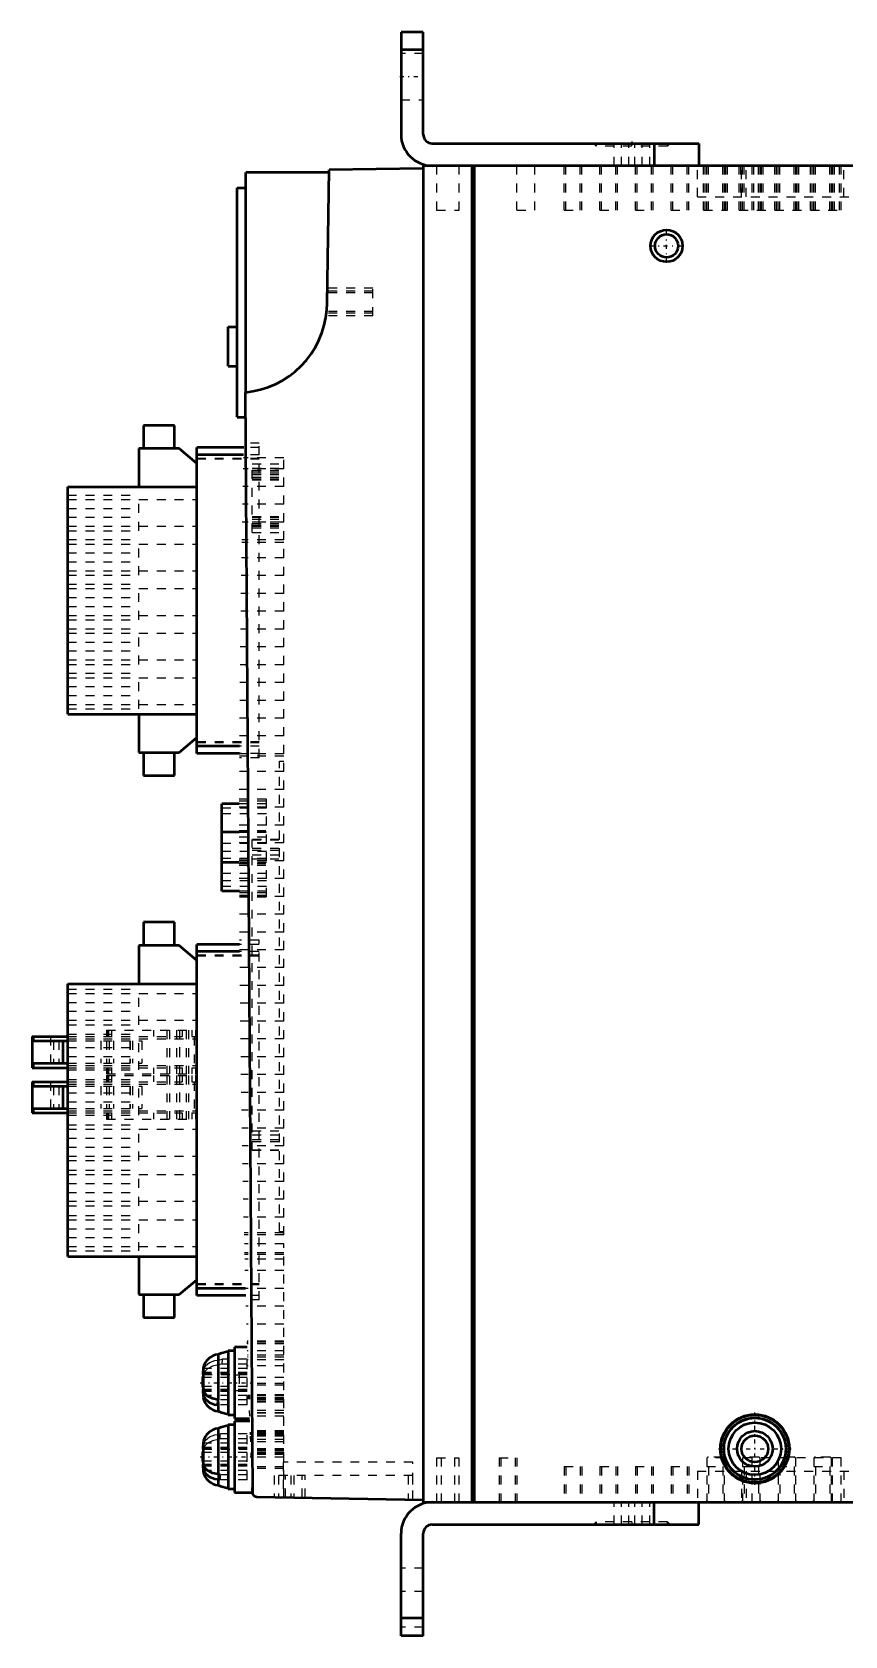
# Model space of a CAD drawing. Header units: millimetres. Extents: x 0 to 304, y 0 to 394.
# Drawn here: x 109.3 to 200.5, y 214.2 to 394.2 of the extents above; entities that cross this region are included whole.
import ezdxf

# ---------------------------------------------------------------- set-up
doc = ezdxf.new("R2010")
doc.units = ezdxf.units.MM
doc.linetypes.add('Center', pattern=[1.5, 0.45, -0.5, 0.05, -0.5])
doc.linetypes.add('Dashed', pattern=[2, 1, -1])
for name, color, linetype, lineweight in [('AM_4', 7, 'Continuous', 50), ('AM_6', 2, 'Continuous', 35), ('AM_7', 7, 'Center', 25), ('AM_9', 6, 'Dashed', 25)]:
    doc.layers.add(name, color=color, linetype=linetype, lineweight=lineweight)

# ---------------------------------------------------------------- blocks, each defined once
blk = doc.blocks.new('4_MDDLN45SE_2_in_MDDLN45SE_1100')
at = {"layer": 'AM_4'}
for p, q in [((150.73, 394.16), (150.73, 382.66)), ((153.23, 394.16), (150.73, 394.16)), ((153.23, 382.66), (153.23, 394.16)), ((153.23, 392.16), (150.73, 392.16)), ((154.23, 381.66), (184.13, 381.66)), ((179.13, 381.66), (179.13, 379.16)), ((184.13, 381.66), (184.13, 379.16)), ((133.33, 353.73), (133.33, 378.4)), ((142.67, 378.4), (133.33, 378.4)), ((142.45, 363.68), (142.67, 378.68)), ((153.23, 378.86), (142.67, 378.68)), ((153.23, 379.16), (153.23, 229.16)), ((304.03, 379.16), (153.23, 379.16)), ((158.73, 229.16), (158.73, 379.16)), ((158.93, 378.16), (158.73, 378.16)), ((158.93, 379.16), (158.93, 229.16)), ((132.33, 376.68), (133.33, 376.68)), ((132.33, 350.94), (132.33, 376.68)), ((131.33, 361.06), (132.33, 361.06)), ((131.33, 356.66), (131.33, 361.06)), ((131.33, 356.66), (132.33, 356.66)), ((133.24, 353.72), (134.05, 230.26)), ((121.83, 350.02), (121.83, 347.42)), ((125.33, 350.02), (121.83, 350.02)), ((125.33, 347.42), (125.33, 350.02)), ((132.33, 350.94), (133.17, 350.94)), ((125.83, 347.42), (121.33, 347.42)), ((121.33, 347.42), (121.33, 343.12)), ((127.83, 345.74), (125.83, 347.42)), ((127.83, 313.2), (127.83, 347.52)), ((133.08, 347.52), (127.83, 347.52)), ((133.06, 346.72), (127.83, 346.72)), ((113.33, 343.12), (127.83, 343.12)), ((113.33, 317.6), (113.33, 343.12)), ((113.33, 317.6), (127.83, 317.6)), ((121.33, 317.6), (121.33, 313.3)), ((121.33, 313.3), (125.83, 313.3)), ((121.83, 313.3), (121.83, 310.72)), ((125.33, 310.72), (125.33, 313.3)), ((125.83, 313.3), (127.83, 314.98)), ((132.6, 314), (127.83, 314)), ((132.6, 313.2), (127.83, 313.2)), ((121.83, 310.72), (125.33, 310.72)), ((130.63, 297.76), (130.63, 307.56)), ((132.58, 307.56), (130.63, 307.56)), ((132.58, 304.35), (130.63, 304.35)), ((132.58, 300.97), (130.63, 300.97)), ((132.59, 297.76), (130.63, 297.76)), ((121.83, 294.28), (121.83, 291.66)), ((125.33, 294.28), (121.83, 294.28)), ((125.33, 291.66), (125.33, 294.28)), ((125.83, 291.66), (121.33, 291.66)), ((121.33, 291.66), (121.33, 287.36)), ((127.83, 289.98), (125.83, 291.66)), ((127.83, 252.36), (127.83, 291.76)), ((132.62, 291.76), (127.83, 291.76)), ((132.62, 290.96), (127.83, 290.96)), ((113.33, 287.36), (127.83, 287.36)), ((113.33, 256.76), (113.33, 287.36)), ((109.33, 280.93), (113.33, 280.93)), ((109.34, 281.43), (109.34, 277.93)), ((109.34, 281.43), (113.33, 281.43)), ((109.45, 281.43), (109.45, 280.93)), ((112.78, 280.93), (112.78, 278.43)), ((109.33, 278.43), (113.33, 278.43)), ((109.34, 277.93), (113.33, 277.93)), ((109.45, 278.43), (109.45, 277.93)), ((109.33, 275.85), (113.33, 275.85)), ((109.34, 276.35), (113.33, 276.35)), ((109.34, 276.35), (109.34, 272.85)), ((109.45, 276.35), (109.45, 275.85)), ((112.78, 275.85), (112.78, 273.35)), ((109.33, 273.35), (113.33, 273.35)), ((109.34, 272.85), (113.33, 272.85)), ((109.45, 273.35), (109.45, 272.85)), ((113.33, 256.76), (127.83, 256.76)), ((121.33, 256.76), (121.33, 252.46)), ((125.83, 252.46), (127.83, 254.14)), ((121.33, 252.46), (125.83, 252.46)), ((121.83, 252.46), (121.83, 249.88)), ((125.33, 249.88), (125.33, 252.46)), ((133.28, 253.16), (127.83, 253.16)), ((133.3, 252.36), (127.83, 252.36)), ((121.83, 249.88), (125.33, 249.88)), ((130.21, 245.75), (130.21, 240.66)), ((132.03, 246.16), (131.33, 246.16)), ((131.33, 246.16), (131.33, 238.96)), ((133.47, 246.56), (132.03, 246.56)), ((132.03, 246.56), (132.03, 238.56)), ((128.52, 244.22), (128.5, 243.51)), ((128.52, 244.02), (128.5, 243.51)), ((128.5, 243.51), (128.53, 243.51)), ((128.52, 243.48), (128.5, 243.15)), ((128.52, 244.22), (128.52, 244.02)), ((128.58, 244.18), (128.52, 244.02)), ((128.52, 243.48), (128.57, 243.61)), ((128.52, 243.48), (128.52, 241.77)), ((128.57, 243.61), (128.58, 244.18)), ((128.49, 241.8), (128.52, 240.9)), ((128.49, 241.8), (128.52, 241.18)), ((128.5, 242.16), (128.52, 241.77)), ((133.64, 241.21), (133.66, 240.73)), ((128.52, 241.18), (128.52, 240.9)), ((130.15, 240.09), (130.21, 240.35)), ((130.23, 240.65), (130.21, 240.66)), ((130.21, 240.35), (130.23, 240.65)), ((130.21, 240.35), (130.21, 239.37)), ((131.33, 238.96), (132.03, 238.96)), ((132.03, 237.86), (131.33, 237.86)), ((131.33, 237.86), (131.33, 230.66)), ((132.03, 238.56), (133.73, 238.56)), ((133.75, 238.26), (132.03, 238.26)), ((132.03, 238.26), (132.03, 230.26)), ((128.52, 235.92), (128.49, 235.11)), ((128.52, 235.92), (128.52, 235.68)), ((130.21, 237.45), (130.21, 232.3)), ((128.52, 235.68), (128.49, 235.11)), ((128.49, 235.11), (128.52, 235.11)), ((128.52, 235.12), (128.5, 234.75)), ((128.55, 235.78), (128.52, 235.68)), ((128.52, 235.12), (128.55, 235.21)), ((128.52, 235.12), (128.52, 233.4)), ((128.55, 235.21), (128.55, 235.78)), ((128.49, 233.4), (128.52, 232.6)), ((128.49, 233.4), (128.52, 232.84)), ((128.5, 233.76), (128.52, 233.4)), ((128.52, 232.84), (128.52, 232.6)), ((130.41, 232.25), (130.21, 232.3)), ((130.41, 231.69), (130.41, 232.25)), ((130.21, 231.74), (130.41, 231.69)), ((130.21, 231.74), (130.21, 231.07)), ((131.33, 230.66), (132.03, 230.66)), ((134.03, 230.81), (134.03, 230.26)), ((132.03, 230.26), (134.03, 230.26)), ((134.54, 229.78), (153.23, 229.45)), ((153.23, 229.16), (304.03, 229.16)), ((158.73, 230.16), (158.93, 230.16)), ((179.13, 226.66), (179.13, 229.16)), ((184.13, 226.66), (184.13, 229.16)), ((150.73, 214.16), (150.73, 225.66)), ((153.23, 214.16), (153.23, 225.66)), ((154.23, 226.66), (184.13, 226.66)), ((153.23, 216.16), (150.73, 216.16)), ((153.23, 214.16), (150.73, 214.16))]:
    blk.add_line(p, q, dxfattribs=at)
for points in [[(133.24, 353.72), (134.11, 353.84), (134.98, 354.04), (135.82, 354.31), (136.64, 354.65), (137.42, 355.06), (138.17, 355.54), (138.87, 356.08), (139.52, 356.69), (140.11, 357.34), (140.65, 358.05), (141.12, 358.8), (141.52, 359.58), (141.86, 360.4), (142.12, 361.25), (142.31, 362.11), (142.42, 362.99), (142.45, 363.68)], [(128.5, 242.16), (128.5, 242.36), (128.49, 242.58), (128.5, 242.82), (128.5, 243.03), (128.5, 243.15)], [(130.21, 240.66), (129.57, 240.8), (129.03, 241.08), (128.66, 241.47), (128.52, 241.77)], [(128.52, 241.18), (128.78, 240.73), (129.23, 240.37), (129.82, 240.15), (130.15, 240.09)], [(128.5, 233.76), (128.5, 233.96), (128.49, 234.18), (128.49, 234.42), (128.5, 234.63), (128.5, 234.75)], [(130.21, 232.3), (129.57, 232.44), (129.03, 232.72), (128.65, 233.11), (128.52, 233.4)], [(128.52, 232.84), (128.78, 232.39), (129.24, 232.03), (129.83, 231.8), (130.21, 231.74)], [(134.05, 230.26), (134.05, 230.22), (134.06, 230.17), (134.07, 230.13), (134.08, 230.09), (134.1, 230.05), (134.12, 230.01), (134.15, 229.98), (134.18, 229.94), (134.21, 229.91), (134.24, 229.89), (134.28, 229.86), (134.31, 229.84), (134.35, 229.82), (134.39, 229.8), (134.44, 229.79), (134.48, 229.79), (134.52, 229.78), (134.54, 229.78)]]:
    blk.add_lwpolyline(points, dxfattribs=at)
for centre, radius in [((180.53, 370.16), 1.8), ((180.53, 370.16), 1.3), ((190.43, 235.16), 3.87), ((190.43, 235.16), 3.8), ((190.43, 235.16), 3.48), ((190.43, 235.16), 3.46), ((190.43, 235.16), 2.94), ((190.43, 235.16), 2), ((190.43, 235.16), 1.5)]:
    blk.add_circle(centre, radius, dxfattribs=at)
for centre, radius, start, end in [((154.23, 382.66), 3.5, 180, 270), ((154.23, 382.66), 1, 180, 270), ((130.46, 243.77), 2, 97.4105, 166.9002), ((132.76, 238.7), 7.5, 101.0279, 109.9147), ((130.46, 241.35), 2, 193.0998, 262.5895), ((132.76, 246.42), 7.5, 250.0853, 258.9721), ((132.76, 230.4), 7.5, 101.0279, 109.9147), ((130.46, 235.47), 2, 97.4105, 166.9002), ((130.46, 233.05), 2, 193.0998, 262.5895), ((132.76, 238.12), 7.5, 250.0853, 258.9721), ((154.23, 225.66), 3.5, 90, 180), ((154.23, 225.66), 1, 90, 180)]:
    blk.add_arc(centre, radius, start, end, dxfattribs=at)
at = {"layer": 'AM_7'}
for p, q in [((150.6, 389.16), (153.35, 389.16)), ((176.63, 381.88), (176.63, 381.33)), ((180.53, 368.27), (180.53, 372.05)), ((178.64, 370.16), (182.42, 370.16)), ((128.19, 242.56), (134.3, 242.56)), ((190.43, 231.1), (190.43, 239.22)), ((128.19, 234.26), (134.3, 234.26)), ((186.36, 235.16), (194.49, 235.16)), ((176.63, 226.98), (176.63, 226.43))]:
    blk.add_line(p, q, dxfattribs=at)
at = {"layer": 'AM_9'}
for p, q in [((153.23, 391.76), (150.73, 391.76)), ((150.73, 386.56), (153.23, 386.56)), ((172.33, 381.66), (172.63, 381.36)), ((172.63, 381.66), (172.63, 381.36)), ((174.63, 379.16), (174.63, 381.66)), ((175.48, 379.16), (175.48, 381.66)), ((176.28, 379.16), (176.28, 381.66)), ((176.98, 379.16), (176.98, 381.66)), ((177.78, 379.16), (177.78, 381.66)), ((178.63, 379.16), (178.63, 381.66)), ((180.63, 381.36), (180.63, 381.66)), ((180.63, 381.36), (180.93, 381.66)), ((180.63, 381.36), (172.63, 381.36)), ((154.72, 379.16), (154.72, 374.16)), ((157.25, 374.16), (157.25, 379.16)), ((163.74, 374.16), (163.74, 379.16)), ((165.73, 374.16), (165.73, 379.16)), ((169.03, 374.16), (169.03, 379.16)), ((169.23, 374.16), (169.23, 379.16)), ((170.83, 374.16), (170.83, 379.16)), ((171.03, 374.16), (171.03, 379.16)), ((173.03, 374.16), (173.03, 379.16)), ((173.23, 374.16), (173.23, 379.16)), ((174.83, 374.16), (174.83, 379.16)), ((175.03, 374.16), (175.03, 379.16)), ((177.03, 374.16), (177.03, 379.16)), ((177.23, 374.16), (177.23, 379.16)), ((178.83, 374.16), (178.83, 379.16)), ((179.03, 374.16), (179.03, 379.16)), ((181.03, 374.16), (181.03, 379.16)), ((181.23, 374.16), (181.23, 379.16)), ((182.83, 374.16), (182.83, 379.16)), ((183.03, 374.16), (183.03, 379.16)), ((183.98, 375.66), (183.98, 379.16)), ((184.67, 374.16), (184.67, 379.16)), ((184.87, 374.16), (184.87, 379.16)), ((185.03, 374.16), (185.03, 379.16)), ((185.23, 374.16), (185.23, 379.16)), ((186.83, 374.16), (186.83, 379.16)), ((187.03, 374.16), (187.03, 379.16)), ((187.18, 374.16), (187.18, 379.16)), ((187.38, 374.16), (187.38, 379.16)), ((188.67, 374.16), (188.67, 379.16)), ((188.87, 374.16), (188.87, 379.16)), ((188.94, 375.66), (188.94, 379.16)), ((189.03, 374.16), (189.03, 379.16)), ((189.23, 374.16), (189.23, 379.16)), ((189.44, 375.66), (189.44, 379.16)), ((190.13, 374.16), (190.13, 379.16)), ((190.33, 374.16), (190.33, 379.16)), ((190.83, 374.16), (190.83, 379.16)), ((191.03, 374.16), (191.03, 379.16)), ((191.18, 374.16), (191.18, 379.16)), ((191.38, 374.16), (191.38, 379.16)), ((192.67, 374.16), (192.67, 379.16)), ((192.87, 374.16), (192.87, 379.16)), ((193.03, 374.16), (193.03, 379.16)), ((193.23, 374.16), (193.23, 379.16)), ((194.83, 374.16), (194.83, 379.16)), ((195.03, 374.16), (195.03, 379.16)), ((195.18, 374.16), (195.18, 379.16)), ((195.38, 374.16), (195.38, 379.16)), ((196.67, 374.16), (196.67, 379.16)), ((196.87, 374.16), (196.87, 379.16)), ((197.03, 374.16), (197.03, 379.16)), ((197.23, 374.16), (197.23, 379.16)), ((198.83, 374.16), (198.83, 379.16)), ((199.03, 374.16), (199.03, 379.16)), ((199.18, 374.16), (199.18, 379.16)), ((199.38, 374.16), (199.38, 379.16)), ((199.93, 374.16), (199.93, 379.16)), ((200.13, 374.16), (200.13, 379.16)), ((200.41, 375.66), (200.41, 379.16)), ((183.98, 375.66), (297.2, 375.66)), ((154.72, 374.16), (157.25, 374.16)), ((163.74, 374.16), (165.73, 374.16)), ((169.03, 374.16), (171.03, 374.16)), ((173.03, 374.16), (175.03, 374.16)), ((177.03, 374.16), (179.03, 374.16)), ((181.03, 374.16), (183.03, 374.16)), ((184.67, 374.16), (187.38, 374.16)), ((188.67, 374.16), (200.13, 374.16)), ((147.58, 365.1), (142.47, 365.1)), ((147.58, 364.9), (142.47, 364.9)), ((147.58, 365.4), (142.48, 365.4)), ((147.58, 362.3), (147.58, 365.4)), ((147.58, 362.3), (142.34, 362.3)), ((142.38, 362.6), (142.4, 362.8)), ((147.58, 362.6), (142.38, 362.6)), ((147.58, 362.8), (142.4, 362.8)), ((134.83, 347.52), (133.08, 347.52)), ((134.83, 348.02), (133.09, 348.02)), ((134.83, 312.7), (134.83, 348.02)), ((134.83, 346.32), (127.83, 346.32)), ((134.83, 346.22), (127.83, 346.22)), ((134.83, 346.72), (133.06, 346.72)), ((137.58, 346.38), (133.06, 346.38)), ((134.03, 345.71), (137.58, 345.71)), ((134.03, 338.01), (134.03, 345.71)), ((137.58, 259.16), (137.58, 346.38)), ((137.58, 345.16), (133.03, 345.16)), ((134.03, 345.21), (137.58, 345.21)), ((134.03, 345.01), (137.58, 345.01)), ((134.03, 344.91), (137.58, 344.91)), ((134.03, 344.71), (137.58, 344.71)), ((134.03, 344.51), (137.58, 344.51)), ((134.03, 344.21), (137.58, 344.21)), ((134.03, 344.01), (137.58, 344.01)), ((134.03, 343.91), (137.58, 343.91)), ((113.33, 342.2), (121.33, 342.2)), ((121.33, 338.2), (121.33, 342.2)), ((137.58, 343.16), (132.99, 343.16)), ((113.33, 341.7), (127.83, 341.7)), ((113.33, 340.7), (121.33, 340.7)), ((137.58, 341.16), (132.94, 341.16)), ((113.33, 339.7), (121.33, 339.7)), ((113.33, 338.7), (127.83, 338.7)), ((137.58, 339.16), (132.91, 339.16)), ((134.03, 339.81), (137.58, 339.81)), ((134.03, 339.71), (137.58, 339.71)), ((134.03, 339.51), (137.58, 339.51)), ((134.03, 339.21), (137.58, 339.21)), ((134.03, 339.01), (137.58, 339.01)), ((134.03, 338.81), (137.58, 338.81)), ((134.03, 338.71), (137.58, 338.71)), ((134.03, 338.51), (137.58, 338.51)), ((113.33, 338.2), (121.33, 338.2)), ((113.33, 337.2), (121.33, 337.2)), ((113.33, 336.7), (127.83, 336.7)), ((121.33, 333.2), (121.33, 337.2)), ((137.58, 336.88), (132.86, 336.88)), ((137.58, 337.16), (132.87, 337.16)), ((134.03, 338.01), (137.58, 338.01)), ((113.33, 335.7), (121.33, 335.7)), ((137.58, 335.16), (132.83, 335.16)), ((113.33, 334.7), (121.33, 334.7)), ((113.33, 333.7), (127.83, 333.7)), ((113.33, 333.2), (121.33, 333.2)), ((137.58, 333.16), (132.8, 333.16)), ((113.33, 332.2), (121.33, 332.2)), ((113.33, 331.7), (127.83, 331.7)), ((121.33, 328.2), (121.33, 332.2)), ((113.33, 330.7), (121.33, 330.7)), ((113.33, 329.7), (121.33, 329.7)), ((137.58, 331.16), (132.77, 331.16)), ((113.33, 328.7), (127.83, 328.7)), ((113.33, 328.2), (121.33, 328.2)), ((137.58, 329.16), (132.74, 329.16)), ((113.33, 327.2), (121.33, 327.2)), ((113.33, 326.7), (127.83, 326.7)), ((121.33, 323.2), (121.33, 327.2)), ((137.58, 327.16), (132.72, 327.16)), ((113.33, 325.7), (121.33, 325.7)), ((113.33, 324.7), (121.33, 324.7)), ((137.58, 325.16), (132.69, 325.16)), ((113.33, 323.7), (127.83, 323.7)), ((113.33, 323.2), (121.33, 323.2)), ((137.58, 323.16), (132.67, 323.16)), ((113.33, 322.2), (121.33, 322.2)), ((113.33, 321.7), (127.83, 321.7)), ((113.33, 320.7), (121.33, 320.7)), ((121.33, 318.2), (121.33, 322.2)), ((137.58, 321.16), (132.65, 321.16)), ((113.33, 319.7), (121.33, 319.7)), ((113.33, 318.7), (127.83, 318.7)), ((137.58, 319.16), (132.64, 319.16)), ((113.33, 318.2), (121.33, 318.2)), ((137.58, 317.16), (132.62, 317.16)), ((137.58, 315.16), (132.61, 315.16)), ((134.83, 314.5), (127.83, 314.5)), ((134.83, 314.4), (127.83, 314.4)), ((134.83, 314), (132.6, 314)), ((134.83, 312.7), (132.59, 312.7)), ((134.83, 313.2), (132.6, 313.2)), ((137.58, 313.16), (132.6, 313.16)), ((137.58, 312.88), (132.6, 312.88)), ((137.08, 312.34), (137.58, 312.34)), ((137.08, 259.56), (137.08, 312.34)), ((137.58, 311.16), (132.59, 311.16)), ((137.58, 309.16), (132.58, 309.16)), ((132.58, 308.1), (135.63, 308.1)), ((132.58, 307.9), (135.63, 307.9)), ((135.63, 297.11), (135.63, 308.1)), ((135.63, 307.06), (130.63, 307.06)), ((135.63, 306.41), (130.63, 306.41)), ((132.58, 307.6), (135.63, 307.6)), ((135.63, 307.56), (132.58, 307.56)), ((137.58, 307.16), (132.58, 307.16)), ((137.58, 305.16), (132.58, 305.16)), ((132.58, 304.55), (135.63, 304.55)), ((135.63, 304.35), (132.58, 304.35)), ((132.58, 304.35), (135.63, 304.35)), ((135.63, 303.11), (130.63, 303.11)), ((132.58, 303.85), (135.63, 303.85)), ((137.58, 303.16), (132.58, 303.16)), ((137.08, 303.56), (134.03, 303.56)), ((134.03, 268.66), (134.03, 303.56)), ((134.03, 303.52), (137.08, 303.52)), ((134.03, 302.56), (137.08, 302.56)), ((135.63, 302.21), (130.63, 302.21)), ((135.63, 301.41), (130.63, 301.41)), ((132.58, 301.36), (135.63, 301.36)), ((137.58, 301.16), (132.58, 301.16)), ((135.63, 300.97), (132.58, 300.97)), ((132.58, 300.86), (135.63, 300.86)), ((132.58, 300.66), (135.63, 300.66)), ((134.03, 302.34), (137.08, 302.34)), ((134.03, 302.33), (137.58, 302.33)), ((134.03, 301.83), (137.58, 301.83)), ((134.03, 301.38), (137.08, 301.38)), ((135.63, 299.71), (130.63, 299.71)), ((135.63, 298.91), (130.63, 298.91)), ((137.58, 299.16), (132.58, 299.16)), ((135.63, 298.26), (130.63, 298.26)), ((135.63, 297.76), (132.59, 297.76)), ((132.59, 297.61), (135.63, 297.61)), ((132.59, 297.31), (135.63, 297.31)), ((137.58, 297.16), (132.59, 297.16)), ((132.59, 297.11), (135.63, 297.11)), ((137.58, 295.16), (132.6, 295.16)), ((137.58, 293.16), (132.61, 293.16)), ((134.83, 292.26), (132.61, 292.26)), ((134.83, 291.76), (132.62, 291.76)), ((134.83, 251.86), (134.83, 292.26)), ((134.83, 290.56), (127.83, 290.56)), ((134.83, 290.46), (127.83, 290.46)), ((137.58, 291.16), (132.62, 291.16)), ((134.83, 290.96), (132.62, 290.96)), ((137.58, 289.16), (132.64, 289.16)), ((113.33, 286.76), (121.33, 286.76)), ((113.33, 286.26), (127.83, 286.26)), ((121.33, 282.76), (121.33, 286.76)), ((137.58, 287.16), (132.65, 287.16)), ((113.33, 285.26), (121.33, 285.26)), ((137.58, 285.16), (132.67, 285.16)), ((113.33, 284.26), (121.33, 284.26)), ((113.33, 283.26), (127.83, 283.26)), ((113.33, 282.76), (121.33, 282.76)), ((137.58, 283.16), (132.69, 283.16)), ((111.41, 281.43), (111.41, 277.93)), ((111.75, 280.93), (111.75, 278.43)), ((112.34, 280.93), (112.34, 278.43)), ((112.75, 280.93), (112.75, 278.43)), ((113.33, 281.68), (121.33, 281.68)), ((113.33, 281.43), (126.16, 281.43)), ((113.33, 281.18), (127.83, 281.18)), ((113.33, 280.93), (121.64, 280.93)), ((117.04, 280.93), (117.04, 278.43)), ((117.7, 282.13), (127.73, 282.13)), ((117.7, 282.13), (117.7, 281.43)), ((117.7, 280.93), (117.7, 278.43)), ((117.73, 282.13), (117.73, 281.43)), ((117.77, 282.13), (117.77, 281.43)), ((117.9, 282.13), (117.9, 281.43)), ((117.99, 280.93), (117.99, 278.43)), ((118.24, 282.13), (118.24, 281.43)), ((118.46, 280.93), (118.46, 278.43)), ((120.3, 280.93), (120.3, 278.43)), ((120.35, 280.93), (120.35, 278.43)), ((120.6, 280.93), (120.6, 278.43)), ((121.33, 277.68), (121.33, 281.68)), ((121.64, 280.93), (121.64, 278.43)), ((122.94, 282.13), (122.94, 281.43)), ((124.44, 282.13), (124.44, 277.23)), ((124.77, 282.13), (124.77, 277.23)), ((125.54, 282.13), (125.54, 277.23)), ((125.86, 282.13), (125.86, 277.23)), ((125.92, 277.23), (125.92, 282.13)), ((126.16, 282.13), (126.16, 281.43)), ((126.63, 282.13), (126.63, 277.23)), ((126.9, 282.13), (126.9, 277.23)), ((127.26, 282.13), (127.26, 281.43)), ((127.26, 281.43), (127.82, 281.43)), ((127.53, 281.43), (127.53, 277.93)), ((127.66, 282.13), (127.66, 281.43)), ((127.73, 281.43), (127.73, 282.13)), ((127.78, 281.43), (127.78, 277.93)), ((127.82, 277.93), (127.82, 281.43)), ((137.58, 281.16), (132.72, 281.16)), ((113.33, 280.18), (121.33, 280.18)), ((113.33, 279.18), (121.33, 279.18)), ((137.58, 279.16), (132.74, 279.16)), ((113.33, 278.43), (121.64, 278.43)), ((113.33, 278.18), (127.83, 278.18)), ((113.33, 277.93), (126.16, 277.93)), ((113.33, 277.68), (121.33, 277.68)), ((117.7, 277.93), (117.7, 277.23)), ((117.7, 277.23), (127.73, 277.23)), ((117.73, 277.93), (117.73, 277.23)), ((117.77, 277.93), (117.77, 277.23)), ((117.9, 277.93), (117.9, 277.23)), ((118.24, 277.93), (118.24, 277.23)), ((122.94, 277.93), (122.94, 277.23)), ((126.16, 277.93), (126.16, 277.23)), ((127.26, 277.93), (127.82, 277.93)), ((127.26, 277.93), (127.26, 277.23)), ((127.66, 277.93), (127.66, 277.23)), ((127.73, 277.23), (127.73, 277.93)), ((111.41, 276.35), (111.41, 272.85)), ((111.75, 275.85), (111.75, 273.35)), ((112.34, 275.85), (112.34, 273.35)), ((112.75, 275.85), (112.75, 273.35)), ((113.33, 276.6), (121.33, 276.6)), ((113.33, 276.35), (126.16, 276.35)), ((113.33, 276.1), (127.83, 276.1)), ((113.33, 275.85), (121.64, 275.85)), ((117.04, 275.85), (117.04, 273.35)), ((117.7, 277.05), (127.73, 277.05)), ((117.7, 277.05), (117.7, 276.35)), ((117.7, 275.85), (117.7, 273.35)), ((117.73, 277.05), (117.73, 276.35)), ((117.77, 277.05), (117.77, 276.35)), ((117.9, 277.05), (117.9, 276.35)), ((117.99, 275.85), (117.99, 273.35)), ((118.24, 277.05), (118.24, 276.35)), ((118.46, 275.85), (118.46, 273.35)), ((120.3, 275.85), (120.3, 273.35)), ((120.35, 275.85), (120.35, 273.35)), ((120.6, 275.85), (120.6, 273.35)), ((121.33, 272.6), (121.33, 276.6)), ((121.64, 275.85), (121.64, 273.35)), ((122.94, 277.05), (122.94, 276.35)), ((124.44, 277.05), (124.44, 272.15)), ((124.77, 277.05), (124.77, 272.15)), ((125.54, 277.05), (125.54, 272.15)), ((125.86, 277.05), (125.86, 272.15)), ((125.92, 272.15), (125.92, 277.05)), ((126.16, 277.05), (126.16, 276.35)), ((126.63, 277.05), (126.63, 272.15)), ((126.9, 277.05), (126.9, 272.15)), ((127.26, 277.05), (127.26, 276.35)), ((127.26, 276.35), (127.82, 276.35)), ((127.53, 276.35), (127.53, 272.85)), ((127.66, 277.05), (127.66, 276.35)), ((127.73, 276.35), (127.73, 277.05)), ((127.78, 276.35), (127.78, 272.85)), ((127.82, 272.85), (127.82, 276.35)), ((137.58, 277.16), (132.77, 277.16)), ((113.33, 275.1), (121.33, 275.1)), ((113.33, 274.1), (121.33, 274.1)), ((137.58, 275.16), (132.8, 275.16)), ((113.33, 273.35), (121.64, 273.35)), ((113.33, 273.1), (127.83, 273.1)), ((113.33, 272.85), (126.16, 272.85)), ((113.33, 272.6), (121.33, 272.6)), ((117.7, 272.85), (117.7, 272.15)), ((117.7, 272.15), (127.73, 272.15)), ((117.73, 272.85), (117.73, 272.15)), ((117.77, 272.85), (117.77, 272.15)), ((117.9, 272.85), (117.9, 272.15)), ((118.24, 272.85), (118.24, 272.15)), ((122.94, 272.85), (122.94, 272.15)), ((126.16, 272.85), (126.16, 272.15)), ((127.26, 272.85), (127.82, 272.85)), ((127.26, 272.85), (127.26, 272.15)), ((127.66, 272.85), (127.66, 272.15)), ((127.73, 272.15), (127.73, 272.85)), ((137.58, 273.16), (132.83, 273.16)), ((113.33, 271.52), (121.33, 271.52)), ((113.33, 271.02), (127.83, 271.02)), ((113.33, 270.02), (121.33, 270.02)), ((121.33, 267.52), (121.33, 271.52)), ((137.58, 271.16), (132.87, 271.16)), ((134.03, 270.84), (137.08, 270.84)), ((134.03, 270.39), (137.58, 270.39)), ((113.33, 269.02), (121.33, 269.02)), ((137.58, 269.16), (132.91, 269.16)), ((134.03, 269.89), (137.58, 269.89)), ((134.03, 269.88), (137.08, 269.88)), ((134.03, 269.66), (137.08, 269.66)), ((134.03, 268.7), (137.08, 268.7)), ((134.03, 268.66), (137.08, 268.66)), ((113.33, 268.02), (127.83, 268.02)), ((113.33, 267.52), (121.33, 267.52)), ((113.33, 266.44), (121.33, 266.44)), ((121.33, 262.44), (121.33, 266.44)), ((137.58, 267.16), (132.94, 267.16)), ((113.33, 265.94), (127.83, 265.94)), ((113.33, 264.94), (121.33, 264.94)), ((137.58, 265.16), (132.99, 265.16)), ((113.33, 263.94), (121.33, 263.94)), ((113.33, 262.94), (127.83, 262.94)), ((137.58, 263.16), (133.03, 263.16)), ((113.33, 262.44), (121.33, 262.44)), ((113.33, 261.36), (121.33, 261.36)), ((121.33, 257.36), (121.33, 261.36)), ((137.58, 261.16), (133.07, 261.16)), ((113.33, 260.86), (127.83, 260.86)), ((113.33, 259.86), (121.33, 259.86)), ((137.58, 259.38), (133.12, 259.38)), ((137.08, 259.56), (137.58, 259.56)), ((113.33, 258.86), (121.33, 258.86)), ((113.33, 257.86), (127.83, 257.86)), ((137.58, 259.16), (133.12, 259.16)), ((137.58, 258.16), (133.15, 258.16)), ((137.58, 229.73), (137.58, 258.16)), ((113.33, 257.36), (121.33, 257.36)), ((137.58, 257.16), (133.17, 257.16)), ((137.58, 256.96), (133.18, 256.96)), ((137.58, 256.46), (133.19, 256.46)), ((137.58, 255.16), (133.22, 255.16)), ((134.83, 253.66), (127.83, 253.66)), ((134.83, 253.56), (127.83, 253.56)), ((137.58, 253.16), (133.28, 253.16)), ((134.83, 252.36), (133.3, 252.36)), ((134.83, 251.86), (133.31, 251.86)), ((137.58, 251.16), (133.33, 251.16)), ((137.58, 249.16), (133.39, 249.16)), ((137.58, 247.23), (133.45, 247.23)), ((133.45, 247.16), (133.46, 246.94)), ((137.58, 247.16), (133.45, 247.16)), ((137.58, 247.14), (133.45, 247.14)), ((137.58, 246.94), (133.46, 246.94)), ((130.21, 245.12), (130.66, 245.23)), ((130.66, 245.23), (130.61, 244.66)), ((133.47, 245.23), (130.66, 245.23)), ((133.47, 240.09), (133.47, 245.23)), ((137.58, 246.16), (133.48, 246.16)), ((137.58, 245.66), (133.5, 245.66)), ((137.58, 245.46), (133.5, 245.46)), ((137.58, 245.16), (133.51, 245.16)), ((133.47, 243.72), (128.5, 243.72)), ((133.47, 243.15), (128.5, 243.15)), ((128.54, 243.55), (128.52, 243.48)), ((128.53, 243.51), (133.47, 243.51)), ((128.57, 243.62), (128.54, 243.55)), ((133.47, 243.61), (128.57, 243.61)), ((133.47, 244.18), (128.58, 244.18)), ((130.61, 244.66), (130.21, 244.57)), ((133.47, 244.66), (130.61, 244.66)), ((132.03, 243.45), (132.58, 243.45)), ((132.58, 243.45), (132.58, 241.67)), ((137.58, 244.46), (133.54, 244.46)), ((137.58, 243.16), (133.58, 243.16)), ((133.47, 241.8), (128.49, 241.8)), ((133.47, 242.16), (128.5, 242.16)), ((133.47, 241.6), (128.5, 241.6)), ((128.54, 241.7), (128.53, 241.14)), ((133.47, 241.7), (128.54, 241.7)), ((132.58, 241.67), (132.03, 241.67)), ((137.58, 242.5), (133.6, 242.5)), ((137.58, 242.3), (133.61, 242.3)), ((137.58, 241.21), (133.64, 241.21)), ((133.47, 241.14), (128.53, 241.14)), ((133.47, 240.09), (130.15, 240.09)), ((130.21, 240.35), (130.21, 240.66)), ((133.47, 240.65), (130.23, 240.65)), ((137.58, 241.16), (133.64, 241.16)), ((137.58, 240.91), (133.65, 240.91)), ((137.58, 240.81), (133.66, 240.81)), ((137.58, 240.73), (133.66, 240.73)), ((137.58, 240.71), (133.66, 240.71)), ((137.58, 240.51), (133.67, 240.51)), ((137.58, 240.47), (133.67, 240.47)), ((137.58, 240.41), (133.67, 240.41)), ((133.7, 239.46), (133.73, 238.83)), ((137.58, 239.46), (133.7, 239.46)), ((137.58, 239.2), (133.71, 239.2)), ((137.58, 239.16), (133.71, 239.16)), ((137.58, 238.83), (133.73, 238.83)), ((137.58, 238.83), (133.73, 238.83)), ((130.21, 236.78), (130.41, 236.83)), ((130.41, 236.26), (130.21, 236.21)), ((133.47, 236.83), (130.41, 236.83)), ((130.41, 236.83), (130.41, 236.26)), ((133.47, 236.26), (130.41, 236.26)), ((133.47, 231.69), (133.47, 236.83)), ((137.58, 237.16), (133.78, 237.16)), ((133.79, 237.01), (133.8, 236.73)), ((137.58, 237.01), (133.79, 237.01)), ((137.58, 236.9), (133.79, 236.9)), ((137.58, 236.79), (133.8, 236.79)), ((137.58, 236.73), (133.8, 236.73)), ((137.58, 236.58), (133.81, 236.58)), ((133.81, 236.58), (133.83, 235.96)), ((137.58, 236.58), (133.81, 236.58)), ((137.58, 236.22), (133.82, 236.22)), ((137.58, 235.96), (133.83, 235.96)), ((133.47, 235.32), (128.5, 235.32)), ((133.47, 234.75), (128.5, 234.75)), ((128.52, 235.11), (133.47, 235.11)), ((133.47, 235.78), (128.55, 235.78)), ((133.47, 235.21), (128.55, 235.21)), ((137.58, 235.16), (133.86, 235.16)), ((137.58, 235.01), (133.86, 235.01)), ((137.58, 234.95), (133.87, 234.95)), ((137.58, 234.91), (133.87, 234.91)), ((137.58, 234.71), (133.88, 234.71)), ((133.88, 234.69), (133.89, 234.21)), ((137.58, 234.69), (133.88, 234.69)), ((137.58, 234.61), (133.88, 234.61)), ((137.58, 234.51), (133.88, 234.51)), ((137.58, 234.21), (133.89, 234.21)), ((154.72, 234.16), (157.22, 234.16)), ((154.72, 234.16), (154.72, 229.16)), ((155.22, 234.16), (155.22, 229.16)), ((156.72, 234.16), (156.72, 229.16)), ((157.22, 234.16), (157.22, 229.16)), ((161.74, 234.16), (161.74, 229.16)), ((161.74, 234.16), (163.74, 234.16)), ((161.94, 234.16), (161.94, 229.16)), ((163.54, 234.16), (163.54, 229.16)), ((163.74, 234.16), (163.74, 229.16)), ((187.03, 234.16), (185.03, 234.16)), ((185.03, 234.16), (185.03, 229.16)), ((186.83, 234.22), (185.23, 234.22)), ((187.03, 229.16), (187.03, 234.16)), ((189.03, 234.16), (189.03, 229.16)), ((200.13, 234.16), (189.03, 234.16)), ((190.83, 234.22), (189.23, 234.22)), ((190.13, 229.16), (190.13, 234.16)), ((191.03, 229.16), (191.03, 234.16)), ((193.03, 234.16), (193.03, 229.16)), ((194.83, 234.22), (193.23, 234.22)), ((195.03, 229.16), (195.03, 234.16)), ((197.03, 234.16), (197.03, 229.16)), ((198.83, 234.22), (197.23, 234.22)), ((199.03, 229.16), (199.03, 234.02)), ((199.13, 229.16), (199.13, 234.16)), ((200.13, 229.16), (200.13, 234.16)), ((133.47, 233.4), (128.49, 233.4)), ((133.47, 233.76), (128.5, 233.76)), ((133.47, 233.2), (128.5, 233.2)), ((133.47, 233.3), (128.55, 233.3)), ((128.55, 233.3), (128.55, 232.74)), ((133.47, 232.74), (128.55, 232.74)), ((130.21, 231.74), (130.21, 232.3)), ((133.47, 232.25), (130.41, 232.25)), ((137.58, 233.15), (133.93, 233.15)), ((137.58, 232.95), (133.94, 232.95)), ((152.05, 233.66), (137.5, 233.66)), ((137.5, 233.66), (137.5, 229.73)), ((152.05, 229.48), (152.05, 233.66)), ((169.03, 233.16), (169.03, 229.16)), ((169.03, 233.16), (171.03, 233.16)), ((169.23, 233.16), (169.23, 229.16)), ((170.83, 233.16), (170.83, 229.16)), ((171.03, 233.16), (171.03, 229.16)), ((173.03, 233.16), (173.03, 229.16)), ((173.03, 233.16), (175.03, 233.16)), ((173.23, 233.16), (173.23, 229.16)), ((174.83, 233.16), (174.83, 229.16)), ((175.03, 233.16), (175.03, 229.16)), ((177.03, 233.16), (177.03, 229.16)), ((177.03, 233.16), (179.03, 233.16)), ((177.23, 233.16), (177.23, 229.16)), ((178.83, 233.16), (178.83, 229.16)), ((179.03, 233.16), (179.03, 229.16)), ((181.03, 233.16), (183.03, 233.16)), ((181.03, 233.16), (181.03, 229.16)), ((181.23, 233.16), (181.23, 229.16)), ((182.83, 233.16), (182.83, 229.16)), ((183.03, 233.16), (183.03, 229.16)), ((183.98, 232.66), (183.98, 229.16)), ((183.98, 232.66), (244.82, 232.66)), ((185.03, 233.16), (187.03, 233.16)), ((185.23, 233.16), (185.23, 229.16)), ((186.83, 233.16), (186.83, 229.16)), ((188.94, 232.66), (188.94, 229.16)), ((189.03, 233.16), (191.03, 233.16)), ((189.23, 233.16), (189.23, 229.16)), ((189.44, 232.66), (189.44, 229.16)), ((190.83, 233.16), (190.83, 229.16)), ((193.03, 233.16), (195.03, 233.16)), ((193.23, 233.16), (193.23, 229.16)), ((194.83, 233.16), (194.83, 229.16)), ((197.03, 233.16), (199.03, 233.16)), ((197.23, 233.16), (197.23, 229.16)), ((198.83, 233.16), (198.83, 229.16)), ((200.41, 232.66), (200.41, 229.16)), ((133.47, 231.69), (130.41, 231.69)), ((152.03, 232.16), (136.5, 232.16)), ((136.5, 232.16), (136.5, 229.75)), ((137, 232.16), (137, 229.74)), ((137.78, 229.72), (137.78, 232.16)), ((138.36, 232.16), (138.36, 229.71)), ((138.7, 232.16), (138.7, 229.71)), ((139.64, 229.69), (139.64, 232.16)), ((139.98, 229.69), (139.98, 232.16)), ((151.53, 232.16), (151.53, 229.48)), ((152.03, 232.16), (152.03, 229.48)), ((174.63, 226.66), (174.63, 229.16)), ((175.48, 226.66), (175.48, 229.16)), ((176.28, 226.66), (176.28, 229.16)), ((176.98, 226.66), (176.98, 229.16)), ((177.78, 226.66), (177.78, 229.16)), ((178.63, 226.66), (178.63, 229.16)), ((172.63, 226.96), (172.33, 226.66)), ((172.63, 226.96), (172.63, 226.66)), ((180.63, 226.96), (172.63, 226.96)), ((180.63, 226.66), (180.63, 226.96)), ((180.93, 226.66), (180.63, 226.96)), ((153.23, 221.76), (150.73, 221.76)), ((153.23, 219.16), (150.73, 219.16)), ((153.23, 215.16), (150.73, 215.16))]:
    blk.add_line(p, q, dxfattribs=at)
for points in [[(128.52, 244.02), (128.78, 244.47), (129.24, 244.84), (129.83, 245.06), (130.21, 245.12)], [(130.21, 244.57), (129.57, 244.43), (129.03, 244.15), (128.65, 243.76), (128.57, 243.62)], [(128.52, 235.68), (128.78, 236.13), (129.24, 236.49), (129.83, 236.72), (130.21, 236.78)], [(130.21, 236.21), (129.57, 236.07), (129.03, 235.79), (128.65, 235.4), (128.52, 235.12)]]:
    blk.add_lwpolyline(points, dxfattribs=at)
for centre, start, end in [((185.23, 234.02), 90, 180), ((186.83, 234.02), 0, 90), ((189.23, 234.02), 90, 180), ((190.83, 234.02), 0, 90), ((193.23, 234.02), 90, 180), ((194.83, 234.02), 0, 90), ((197.23, 234.02), 90, 180), ((198.83, 234.02), 0, 90), ((184.83, 229.36), 270, 0), ((187.23, 229.36), 180, 270), ((188.83, 229.36), 270, 0), ((191.23, 229.36), 180, 270), ((192.83, 229.36), 270, 0), ((195.23, 229.36), 180, 270), ((196.83, 229.36), 270, 0), ((199.23, 229.36), 180, 270)]:
    blk.add_arc(centre, 0.2, start, end, dxfattribs=at)
at = {"layer": 'AM_6', "flags": 8}
for tag, p in [('NN', (309.23, 394.16)), ('NT', (309.23, 393.66)), ('NB', (309.23, 393.16)), ('NBSYN', (309.23, 392.66)), ('LINA', (309.23, 392.16)), ('CNSORDERNO', (309.23, 391.66)), ('F', (309.23, 391.16)), ('MC', (309.23, 390.66)), ('PSV', (309.23, 390.16)), ('COMPANY', (309.23, 389.16)), ('ES', (309.23, 389.66))]:
    blk.add_attdef(tag, p, '', height=0.5, dxfattribs=at)
blk = doc.blocks.new('1_MDDLN45SE_1100')
blk.add_blockref('4_MDDLN45SE_2_in_MDDLN45SE_1100', (0, 0))
at = {"layer": 'AM_6', "flags": 8}
for tag, p in [('NN', (309.23, 394.16)), ('NT', (309.23, 393.66)), ('NB', (309.23, 393.16)), ('NBSYN', (309.23, 392.66)), ('LINA', (309.23, 392.16)), ('CNSORDERNO', (309.23, 391.66)), ('F', (309.23, 391.16)), ('MC', (309.23, 390.66)), ('PSV', (309.23, 390.16)), ('COMPANY', (309.23, 389.16)), ('ES', (309.23, 389.66))]:
    blk.add_attdef(tag, p, '', height=0.5, dxfattribs=at)

msp = doc.modelspace()

# ---------------------------------------------------------------- block references
msp.add_blockref('1_MDDLN45SE_1100', (0, 0))

doc.saveas('drawing.dxf')
